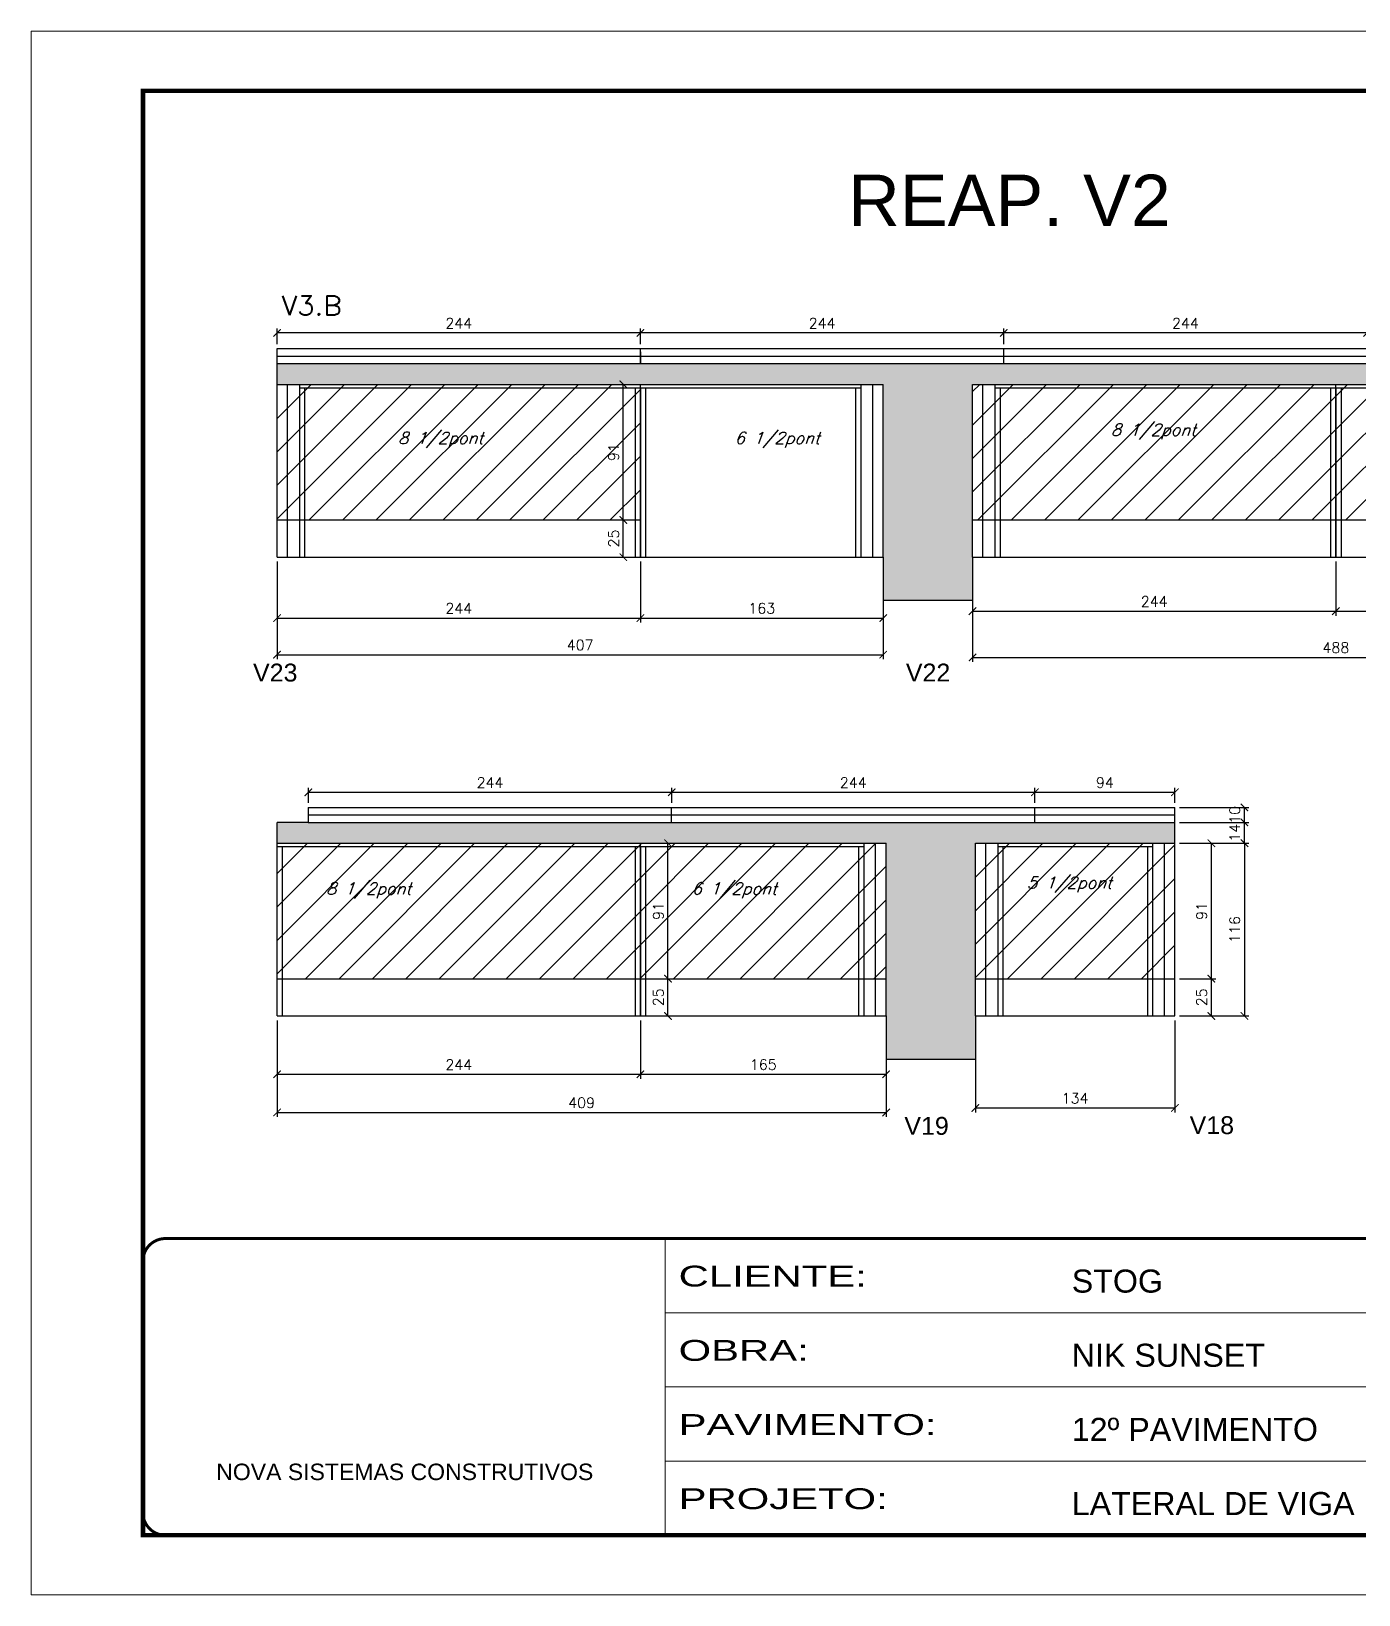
# Model space of a CAD drawing. Extents: x -10448 to -1189, y -11772 to 17235.
# Drawn here: x -7265 to -6373, y 13497 to 14547 of the extents above; entities that cross this region are included whole.
import ezdxf

# ---------------------------------------------------------------- set-up
doc = ezdxf.new("R2010")
doc.units = 0
doc.linetypes.add('CONTINUO', pattern=[0])
doc.linetypes.add('DASHED', pattern=[0.75, 0.5, -0.25])
for name, color, linetype in [('5', 5, 'Continuous'), ('COTA', 241, 'Continuous'), ('Painéis', 200, 'Continuous'), ('PONTALETE', 7, 'Continuous'), ('Reaproveitamento', 251, 'Continuous'), ('SARR_2.2x10', 60, 'Continuous'), ('SARR_2.2x7', 40, 'Continuous'), ('SARR_3.5x7', 81, 'Continuous'), ('texto', 7, 'Continuous')]:
    doc.layers.add(name, color=color, linetype=linetype)
for name, color, linetype, lineweight in [('Folhas', 255, 'Continuous', 9), ('SARRAFO DE PRESSAO', 251, 'DASHED', 9), ('Texto Seção', 7, 'Continuous', 15)]:
    doc.layers.add(name, color=color, linetype=linetype, lineweight=lineweight)
doc.styles.add('ARIAL', font='arial.ttf')
doc.styles.add('REGUA-120', font='ROMANS.shx', dxfattribs={"height": 15})
doc.styles.add('Romans', font='romans.shx')
doc.styles.get("Standard").update_dxf_attribs({"font": 'arial.ttf'})
doc.styles.add('Tecnologia', font='')
doc.styles.get('Tecnologia').set_extended_font_data('Forgotten Futurist')
doc.dimstyles.new('Cota Paínel', dxfattribs={"dimtxt": 7, "dimasz": 5, "dimexe": 3, "dimexo": 3, "dimgap": 3, "dimtad": 1, "dimdec": 1, "dimzin": 12, "dimdsep": 46, "dimtxsty": 'Romans', "dimblk": 'ARCHTICK', "dimcen": 0, "dimclrd": 4, "dimclre": 4, "dimclrt": 1, "dimadec": 1, "dimazin": 3, "dimtfac": 1, "dimtdec": 1, "dimtmove": 0, "dimatfit": 3, "dimldrblk": 'OBLIQUE', "dimfxl": 1, "dimtolj": 1, "dimtzin": 12, "dimarcsym": 0})
pattern_1 = [(45, (0, -53.565), (-11.22532, 11.22532), [])]

# ---------------------------------------------------------------- blocks, each defined once
blk = doc.blocks.new('9999999999')
at = {"color": 30, "linetype": 'CONTINUO'}
for p, q in [((98564.6, 34230.2), (98564.6, 34429.4)), ((98564.6, 34379.6), (99584, 34379.6)), ((98564.6, 34329.8), (99488, 34329.8)), ((98564.6, 34280), (99488, 34280))]:
    blk.add_line(p, q, dxfattribs=at)
at = {"color": 30, "linetype": 'CONTINUO', "const_width": 2}
blk.add_lwpolyline([(99584, 34230.2), (99584, 34414.4, 0.414214), (99569, 34429.4), (98229, 34429.4, 0.414214), (98214, 34414.4), (98214, 34245.2, 0.414214), (98229, 34230.2), (99584, 34230.2)], format="xyb", dxfattribs=at)
at = {"layer": 'Folhas'}
blk.add_lwpolyline([(98139, 34190.2), (99624, 34190.2), (99624, 35240.2), (98139, 35240.2)], close=True, dxfattribs=at)
at = {"layer": 'Folhas', "color": 30, "const_width": 3}
blk.add_lwpolyline([(98214, 34230.2), (99584, 34230.2), (99584, 35200.2), (98214, 35200.2)], close=True, dxfattribs=at)
at = {"color": 7, "linetype": 'Continuous', "ltscale": 5, "style": 'ARIAL'}
for s, height, p in [('STOG', 15.48, (98837.7, 34393.1)), ('NIK SUNSET', 15.48, (98837.7, 34343.3)), ('12º PAVIMENTO', 15.483, (98837.7, 34293.5)), ('NOVA SISTEMAS CONSTRUTIVOS', 11.059, (98263.2, 34267.2)), ('LATERAL DE VIGA', 15.483, (98837.7, 34243.7))]:
    blk.add_text(s, height=height, dxfattribs=at).set_placement(p)
at = {"layer": 'Folhas', "color": 7, "style": 'Tecnologia', "width": 1.5}
for s, p in [('CLIENTE:', (98573.7, 34397.2)), ('OBRA:', (98573.7, 34347.3)), ('PAVIMENTO:', (98573.7, 34297.5)), ('PROJETO:', (98573.7, 34247.7))]:
    blk.add_text(s, height=14, dxfattribs=at).set_placement(p)
blk = doc.blocks.new('_ArchTick')
at = {"color": 0, "linetype": 'ByBlock', "const_width": 0.15}
blk.add_lwpolyline([(-0.5, -0.5), (0.5, 0.5)], dxfattribs=at)
blk = doc.blocks.new('*D187')
at = {"layer": 'COTA', "color": 4, "lineweight": -2, "transparency": 16777216}
for p, q in [((-7099.7, 14190.9), (-7099.7, 14150)), ((-6855.7, 14190.9), (-6855.7, 14150)), ((-7099.7, 14153), (-6855.7, 14153))]:
    blk.add_line(p, q, dxfattribs=at)
at = {"layer": 'Defpoints', "color": 0, "transparency": 16777216}
for p in [(-7099.7, 14193.9), (-6855.7, 14193.9), (-6855.7, 14153)]:
    blk.add_point(p, dxfattribs=at)
at = {"layer": 'COTA', "color": 4, "lineweight": -2, "transparency": 16777216, "xscale": 5, "yscale": 5, "zscale": 5, "rotation": 180}
blk.add_blockref('_ArchTick', (-7099.7, 14153), dxfattribs=at)
at = {"layer": 'COTA', "color": 4, "lineweight": -2, "transparency": 16777216, "xscale": 5, "yscale": 5, "zscale": 5}
blk.add_blockref('_ArchTick', (-6855.7, 14153), dxfattribs=at)
at = {"layer": 'COTA', "color": 1, "transparency": 16777216, "insert": (-6977.7, 14159.5), "char_height": 7, "attachment_point": 5, "style": 'Romans'}
blk.add_mtext('\\A1;244', dxfattribs=at)
blk = doc.blocks.new('_Oblique')
at = {"color": 0, "linetype": 'ByBlock', "lineweight": -2}
blk.add_line((-0.5, -0.5), (0.5, 0.5), dxfattribs=at)
blk = doc.blocks.new('*D188')
at = {"layer": 'COTA', "color": 4, "linetype": 'ByBlock', "lineweight": -2, "transparency": 16777216}
for p, q in [((-6855.7, 14190.9), (-6855.7, 14150)), ((-6692.7, 14190.9), (-6692.7, 14150)), ((-6855.7, 14153), (-6692.7, 14153))]:
    blk.add_line(p, q, dxfattribs=at)
at = {"layer": 'Defpoints', "color": 0, "linetype": 'ByBlock', "transparency": 16777216}
for p in [(-6855.7, 14193.9), (-6692.7, 14193.9), (-6692.7, 14153)]:
    blk.add_point(p, dxfattribs=at)
at = {"layer": 'COTA', "color": 4, "linetype": 'ByBlock', "lineweight": -2, "transparency": 16777216, "xscale": 5, "yscale": 5, "zscale": 5, "rotation": 180}
blk.add_blockref('_ArchTick', (-6855.7, 14153), dxfattribs=at)
at = {"layer": 'COTA', "color": 4, "linetype": 'ByBlock', "lineweight": -2, "transparency": 16777216, "xscale": 5, "yscale": 5, "zscale": 5}
blk.add_blockref('_ArchTick', (-6692.7, 14153), dxfattribs=at)
at = {"layer": 'COTA', "color": 1, "linetype": 'ByBlock', "transparency": 16777216, "insert": (-6774.2, 14159.5), "char_height": 7, "attachment_point": 5, "style": 'Romans'}
blk.add_mtext('\\A1;163', dxfattribs=at)
blk = doc.blocks.new('*D189')
at = {"layer": 'COTA', "color": 4, "linetype": 'ByBlock', "lineweight": -2, "transparency": 16777216}
for p, q in [((-7099.7, 14190.9), (-7099.7, 14125.4)), ((-6692.7, 14190.9), (-6692.7, 14125.4)), ((-7099.7, 14128.4), (-6692.7, 14128.4))]:
    blk.add_line(p, q, dxfattribs=at)
at = {"layer": 'Defpoints', "color": 0, "linetype": 'ByBlock', "transparency": 16777216}
for p in [(-7099.7, 14193.9), (-6692.7, 14193.9), (-6692.7, 14128.4)]:
    blk.add_point(p, dxfattribs=at)
at = {"layer": 'COTA', "color": 4, "linetype": 'ByBlock', "lineweight": -2, "transparency": 16777216, "xscale": 5, "yscale": 5, "zscale": 5, "rotation": 180}
blk.add_blockref('_ArchTick', (-7099.7, 14128.4), dxfattribs=at)
at = {"layer": 'COTA', "color": 4, "linetype": 'ByBlock', "lineweight": -2, "transparency": 16777216, "xscale": 5, "yscale": 5, "zscale": 5}
blk.add_blockref('_ArchTick', (-6692.7, 14128.4), dxfattribs=at)
at = {"layer": 'COTA', "color": 1, "linetype": 'ByBlock', "transparency": 16777216, "insert": (-6896.2, 14134.9), "char_height": 7, "attachment_point": 5, "style": 'Romans'}
blk.add_mtext('\\A1;407', dxfattribs=at)
blk = doc.blocks.new('*D190')
at = {"layer": 'COTA', "color": 4, "linetype": 'ByBlock', "lineweight": -2, "transparency": 16777216}
for p, q in [((-6632.7, 14190.9), (-6632.7, 14154.6)), ((-6388.7, 14190.9), (-6388.7, 14154.6)), ((-6632.7, 14157.6), (-6388.7, 14157.6))]:
    blk.add_line(p, q, dxfattribs=at)
at = {"layer": 'Defpoints', "color": 0, "linetype": 'ByBlock', "transparency": 16777216}
for p in [(-6632.7, 14193.9), (-6388.7, 14193.9), (-6388.7, 14157.6)]:
    blk.add_point(p, dxfattribs=at)
at = {"layer": 'COTA', "color": 4, "linetype": 'ByBlock', "lineweight": -2, "transparency": 16777216, "xscale": 5, "yscale": 5, "zscale": 5, "rotation": 180}
blk.add_blockref('_ArchTick', (-6632.7, 14157.6), dxfattribs=at)
at = {"layer": 'COTA', "color": 4, "linetype": 'ByBlock', "lineweight": -2, "transparency": 16777216, "xscale": 5, "yscale": 5, "zscale": 5}
blk.add_blockref('_ArchTick', (-6388.7, 14157.6), dxfattribs=at)
at = {"layer": 'COTA', "color": 1, "linetype": 'ByBlock', "transparency": 16777216, "insert": (-6510.7, 14164.1), "char_height": 7, "attachment_point": 5, "style": 'Romans'}
blk.add_mtext('\\A1;244', dxfattribs=at)
blk = doc.blocks.new('*D191')
at = {"layer": 'COTA', "color": 4, "linetype": 'ByBlock', "lineweight": -2, "transparency": 16777216}
for p, q in [((-6632.7, 14190.9), (-6632.7, 14123.6)), ((-6144.7, 14190.9), (-6144.7, 14123.6)), ((-6632.7, 14126.6), (-6144.7, 14126.6))]:
    blk.add_line(p, q, dxfattribs=at)
at = {"layer": 'Defpoints', "color": 0, "linetype": 'ByBlock', "transparency": 16777216}
for p in [(-6632.7, 14193.9), (-6144.7, 14193.9), (-6144.7, 14126.6)]:
    blk.add_point(p, dxfattribs=at)
at = {"layer": 'COTA', "color": 4, "linetype": 'ByBlock', "lineweight": -2, "transparency": 16777216, "xscale": 5, "yscale": 5, "zscale": 5, "rotation": 180}
blk.add_blockref('_ArchTick', (-6632.7, 14126.6), dxfattribs=at)
at = {"layer": 'COTA', "color": 4, "linetype": 'ByBlock', "lineweight": -2, "transparency": 16777216, "xscale": 5, "yscale": 5, "zscale": 5}
blk.add_blockref('_ArchTick', (-6144.7, 14126.6), dxfattribs=at)
at = {"layer": 'COTA', "color": 1, "linetype": 'ByBlock', "transparency": 16777216, "insert": (-6388.7, 14133.1), "char_height": 7, "attachment_point": 5, "style": 'Romans'}
blk.add_mtext('\\A1;488', dxfattribs=at)
blk = doc.blocks.new('*D192')
at = {"layer": 'COTA', "color": 4, "linetype": 'ByBlock', "lineweight": -2, "transparency": 16777216}
for p, q in [((-6855.7, 13882.8), (-6855.7, 13843.6)), ((-6690.7, 13870.5), (-6690.7, 13843.6)), ((-6855.7, 13846.6), (-6690.7, 13846.6))]:
    blk.add_line(p, q, dxfattribs=at)
at = {"layer": 'Defpoints', "color": 0, "linetype": 'ByBlock', "transparency": 16777216}
for p in [(-6855.7, 13885.8), (-6690.7, 13873.5), (-6690.7, 13846.6)]:
    blk.add_point(p, dxfattribs=at)
at = {"layer": 'COTA', "color": 4, "linetype": 'ByBlock', "lineweight": -2, "transparency": 16777216, "xscale": 5, "yscale": 5, "zscale": 5, "rotation": 180}
blk.add_blockref('_ArchTick', (-6855.7, 13846.6), dxfattribs=at)
at = {"layer": 'COTA', "color": 4, "linetype": 'ByBlock', "lineweight": -2, "transparency": 16777216, "xscale": 5, "yscale": 5, "zscale": 5}
blk.add_blockref('_ArchTick', (-6690.7, 13846.6), dxfattribs=at)
at = {"layer": 'COTA', "color": 1, "linetype": 'ByBlock', "transparency": 16777216, "insert": (-6773.2, 13853.1), "char_height": 7, "attachment_point": 5, "style": 'Romans'}
blk.add_mtext('\\A1;165', dxfattribs=at)
blk = doc.blocks.new('*D193')
at = {"layer": 'COTA', "color": 4, "lineweight": -2, "transparency": 16777216}
for p, q in [((-7099.7, 13882.8), (-7099.7, 13843.6)), ((-6855.7, 13882.8), (-6855.7, 13843.6)), ((-7099.7, 13846.6), (-6855.7, 13846.6))]:
    blk.add_line(p, q, dxfattribs=at)
at = {"layer": 'Defpoints', "color": 0, "transparency": 16777216}
for p in [(-7099.7, 13885.8), (-6855.7, 13885.8), (-6855.7, 13846.6)]:
    blk.add_point(p, dxfattribs=at)
at = {"layer": 'COTA', "color": 4, "lineweight": -2, "transparency": 16777216, "xscale": 5, "yscale": 5, "zscale": 5, "rotation": 180}
blk.add_blockref('_ArchTick', (-7099.7, 13846.6), dxfattribs=at)
at = {"layer": 'COTA', "color": 4, "lineweight": -2, "transparency": 16777216, "xscale": 5, "yscale": 5, "zscale": 5}
blk.add_blockref('_ArchTick', (-6855.7, 13846.6), dxfattribs=at)
at = {"layer": 'COTA', "color": 1, "transparency": 16777216, "insert": (-6977.7, 13853.1), "char_height": 7, "attachment_point": 5, "style": 'Romans'}
blk.add_mtext('\\A1;244', dxfattribs=at)
blk = doc.blocks.new('*D196')
at = {"layer": 'COTA', "color": 4, "linetype": 'ByBlock', "lineweight": -2, "transparency": 16777216}
for p, q in [((-6630.8, 13882.8), (-6630.8, 13821)), ((-6496.8, 13882.8), (-6496.8, 13821)), ((-6630.8, 13824), (-6496.8, 13824))]:
    blk.add_line(p, q, dxfattribs=at)
at = {"layer": 'Defpoints', "color": 0, "linetype": 'ByBlock', "transparency": 16777216}
for p in [(-6630.8, 13885.8), (-6496.8, 13885.8), (-6496.8, 13824)]:
    blk.add_point(p, dxfattribs=at)
at = {"layer": 'COTA', "color": 4, "linetype": 'ByBlock', "lineweight": -2, "transparency": 16777216, "xscale": 5, "yscale": 5, "zscale": 5, "rotation": 180}
blk.add_blockref('_ArchTick', (-6630.8, 13824), dxfattribs=at)
at = {"layer": 'COTA', "color": 4, "linetype": 'ByBlock', "lineweight": -2, "transparency": 16777216, "xscale": 5, "yscale": 5, "zscale": 5}
blk.add_blockref('_ArchTick', (-6496.8, 13824), dxfattribs=at)
at = {"layer": 'COTA', "color": 1, "linetype": 'ByBlock', "transparency": 16777216, "insert": (-6563.8, 13830.5), "char_height": 7, "attachment_point": 5, "style": 'Romans'}
blk.add_mtext('\\A1;134', dxfattribs=at)
blk = doc.blocks.new('*D194')
at = {"layer": 'COTA', "color": 4, "lineweight": -2, "transparency": 16777216}
for p, q in [((-6493.8, 14001.8), (-6447.1, 14001.8)), ((-6450.1, 14001.8), (-6450.1, 13885.8)), ((-6493.8, 13885.8), (-6447.1, 13885.8))]:
    blk.add_line(p, q, dxfattribs=at)
at = {"layer": 'Defpoints', "color": 0, "transparency": 16777216}
for p in [(-6496.8, 14001.8), (-6496.8, 13885.8), (-6450.1, 13885.8)]:
    blk.add_point(p, dxfattribs=at)
at = {"layer": 'COTA', "color": 4, "lineweight": -2, "transparency": 16777216, "xscale": 5, "yscale": 5, "zscale": 5}
for p, rotation in [((-6450.1, 14001.8), 90), ((-6450.1, 13885.8), 270)]:
    blk.add_blockref('_ArchTick', p, dxfattribs=dict(at, rotation=rotation))
at = {"layer": 'COTA', "color": 1, "transparency": 16777216, "insert": (-6456.6, 13943.8), "char_height": 7, "attachment_point": 5, "rotation": 90, "style": 'Romans'}
blk.add_mtext('\\A1;116', dxfattribs=at)
blk = doc.blocks.new('*D195')
at = {"layer": 'COTA', "color": 4, "lineweight": -2, "transparency": 16777216}
for p, q in [((-6493.8, 14015.8), (-6447.1, 14015.8)), ((-6450.1, 14001.8), (-6450.1, 14015.8)), ((-6493.8, 14001.8), (-6447.1, 14001.8))]:
    blk.add_line(p, q, dxfattribs=at)
at = {"layer": 'Defpoints', "color": 0, "transparency": 16777216}
for p in [(-6496.8, 14015.8), (-6450.1, 14015.8), (-6496.8, 14001.8)]:
    blk.add_point(p, dxfattribs=at)
at = {"layer": 'COTA', "color": 4, "lineweight": -2, "transparency": 16777216, "xscale": 5, "yscale": 5, "zscale": 5}
for p, rotation in [((-6450.1, 14015.8), 90), ((-6450.1, 14001.8), 270)]:
    blk.add_blockref('_ArchTick', p, dxfattribs=dict(at, rotation=rotation))
at = {"layer": 'COTA', "color": 1, "transparency": 16777216, "insert": (-6456.6, 14008.8), "char_height": 7, "attachment_point": 5, "rotation": 90, "style": 'Romans'}
blk.add_mtext('\\A1;14', dxfattribs=at)
blk = doc.blocks.new('*D197')
at = {"layer": 'COTA', "color": 4, "lineweight": -2, "transparency": 16777216}
for p, q in [((-6388.7, 14190.9), (-6388.7, 14154.6)), ((-6144.7, 14190.9), (-6144.7, 14154.6)), ((-6388.7, 14157.6), (-6144.7, 14157.6))]:
    blk.add_line(p, q, dxfattribs=at)
at = {"layer": 'Defpoints', "color": 0, "transparency": 16777216}
for p in [(-6388.7, 14193.9), (-6144.7, 14193.9), (-6144.7, 14157.6)]:
    blk.add_point(p, dxfattribs=at)
at = {"layer": 'COTA', "color": 4, "lineweight": -2, "transparency": 16777216, "xscale": 5, "yscale": 5, "zscale": 5, "rotation": 180}
blk.add_blockref('_ArchTick', (-6388.7, 14157.6), dxfattribs=at)
at = {"layer": 'COTA', "color": 4, "lineweight": -2, "transparency": 16777216, "xscale": 5, "yscale": 5, "zscale": 5}
blk.add_blockref('_ArchTick', (-6144.7, 14157.6), dxfattribs=at)
at = {"layer": 'COTA', "color": 1, "transparency": 16777216, "insert": (-6266.7, 14164.1), "char_height": 7, "attachment_point": 5, "style": 'Romans'}
blk.add_mtext('\\A1;244', dxfattribs=at)
blk = doc.blocks.new('*D198')
at = {"layer": 'COTA', "color": 4, "linetype": 'ByBlock', "lineweight": -2, "transparency": 16777216}
for p, q in [((-7099.7, 13882.8), (-7099.7, 13818)), ((-6690.7, 13882.8), (-6690.7, 13818)), ((-7099.7, 13821), (-6690.7, 13821))]:
    blk.add_line(p, q, dxfattribs=at)
at = {"layer": 'Defpoints', "color": 0, "linetype": 'ByBlock', "transparency": 16777216}
for p in [(-7099.7, 13885.8), (-6690.7, 13885.8), (-6690.7, 13821)]:
    blk.add_point(p, dxfattribs=at)
at = {"layer": 'COTA', "color": 4, "linetype": 'ByBlock', "lineweight": -2, "transparency": 16777216, "xscale": 5, "yscale": 5, "zscale": 5, "rotation": 180}
blk.add_blockref('_ArchTick', (-7099.7, 13821), dxfattribs=at)
at = {"layer": 'COTA', "color": 4, "linetype": 'ByBlock', "lineweight": -2, "transparency": 16777216, "xscale": 5, "yscale": 5, "zscale": 5}
blk.add_blockref('_ArchTick', (-6690.7, 13821), dxfattribs=at)
at = {"layer": 'COTA', "color": 1, "linetype": 'ByBlock', "transparency": 16777216, "insert": (-6895.2, 13827.5), "char_height": 7, "attachment_point": 5, "style": 'Romans'}
blk.add_mtext('\\A1;409', dxfattribs=at)
blk = doc.blocks.new('*D200')
at = {"layer": 'COTA', "color": 4, "lineweight": -2, "transparency": 16777216}
for p, q in [((-6611.7, 14336.9), (-6611.7, 14347.5)), ((-6367.7, 14344.5), (-6611.7, 14344.5)), ((-6367.7, 14336.9), (-6367.7, 14347.5))]:
    blk.add_line(p, q, dxfattribs=at)
at = {"layer": 'Defpoints', "color": 0, "transparency": 16777216}
for p in [(-6611.7, 14344.5), (-6611.7, 14333.9), (-6367.7, 14333.9)]:
    blk.add_point(p, dxfattribs=at)
at = {"layer": 'COTA', "color": 4, "lineweight": -2, "transparency": 16777216, "xscale": 5, "yscale": 5, "zscale": 5, "rotation": 180}
blk.add_blockref('_ArchTick', (-6611.7, 14344.5), dxfattribs=at)
at = {"layer": 'COTA', "color": 4, "lineweight": -2, "transparency": 16777216, "xscale": 5, "yscale": 5, "zscale": 5}
blk.add_blockref('_ArchTick', (-6367.7, 14344.5), dxfattribs=at)
at = {"layer": 'COTA', "color": 1, "transparency": 16777216, "insert": (-6489.7, 14351), "char_height": 7, "attachment_point": 5, "style": 'Romans'}
blk.add_mtext('\\A1;244', dxfattribs=at)
blk = doc.blocks.new('*D201')
at = {"layer": 'COTA', "color": 4, "lineweight": -2, "transparency": 16777216}
for p, q in [((-6855.7, 14336.9), (-6855.7, 14347.5)), ((-6611.7, 14344.5), (-6855.7, 14344.5)), ((-6611.7, 14336.9), (-6611.7, 14347.5))]:
    blk.add_line(p, q, dxfattribs=at)
at = {"layer": 'Defpoints', "color": 0, "transparency": 16777216}
for p in [(-6855.7, 14344.5), (-6855.7, 14333.9), (-6611.7, 14333.9)]:
    blk.add_point(p, dxfattribs=at)
at = {"layer": 'COTA', "color": 4, "lineweight": -2, "transparency": 16777216, "xscale": 5, "yscale": 5, "zscale": 5, "rotation": 180}
blk.add_blockref('_ArchTick', (-6855.7, 14344.5), dxfattribs=at)
at = {"layer": 'COTA', "color": 4, "lineweight": -2, "transparency": 16777216, "xscale": 5, "yscale": 5, "zscale": 5}
blk.add_blockref('_ArchTick', (-6611.7, 14344.5), dxfattribs=at)
at = {"layer": 'COTA', "color": 1, "transparency": 16777216, "insert": (-6733.7, 14351), "char_height": 7, "attachment_point": 5, "style": 'Romans'}
blk.add_mtext('\\A1;244', dxfattribs=at)
blk = doc.blocks.new('*D202')
at = {"layer": 'COTA', "color": 4, "lineweight": -2, "transparency": 16777216}
for p, q in [((-7099.7, 14336.9), (-7099.7, 14347.5)), ((-6855.7, 14344.5), (-7099.7, 14344.5)), ((-6855.7, 14336.9), (-6855.7, 14347.5))]:
    blk.add_line(p, q, dxfattribs=at)
at = {"layer": 'Defpoints', "color": 0, "transparency": 16777216}
for p in [(-7099.7, 14344.5), (-7099.7, 14333.9), (-6855.7, 14333.9)]:
    blk.add_point(p, dxfattribs=at)
at = {"layer": 'COTA', "color": 4, "lineweight": -2, "transparency": 16777216, "xscale": 5, "yscale": 5, "zscale": 5, "rotation": 180}
blk.add_blockref('_ArchTick', (-7099.7, 14344.5), dxfattribs=at)
at = {"layer": 'COTA', "color": 4, "lineweight": -2, "transparency": 16777216, "xscale": 5, "yscale": 5, "zscale": 5}
blk.add_blockref('_ArchTick', (-6855.7, 14344.5), dxfattribs=at)
at = {"layer": 'COTA', "color": 1, "transparency": 16777216, "insert": (-6977.7, 14351), "char_height": 7, "attachment_point": 5, "style": 'Romans'}
blk.add_mtext('\\A1;244', dxfattribs=at)
blk = doc.blocks.new('*D203')
at = {"layer": 'COTA', "color": 4, "lineweight": -2, "transparency": 16777216}
for p, q in [((-7078.7, 14028.8), (-7078.7, 14039)), ((-6834.7, 14028.8), (-6834.7, 14039)), ((-7078.7, 14036), (-6834.7, 14036))]:
    blk.add_line(p, q, dxfattribs=at)
at = {"layer": 'Defpoints', "color": 0, "transparency": 16777216}
for p in [(-6834.7, 14036), (-7078.7, 14025.8), (-6834.7, 14025.8)]:
    blk.add_point(p, dxfattribs=at)
at = {"layer": 'COTA', "color": 4, "lineweight": -2, "transparency": 16777216, "xscale": 5, "yscale": 5, "zscale": 5, "rotation": 180}
blk.add_blockref('_ArchTick', (-7078.7, 14036), dxfattribs=at)
at = {"layer": 'COTA', "color": 4, "lineweight": -2, "transparency": 16777216, "xscale": 5, "yscale": 5, "zscale": 5}
blk.add_blockref('_ArchTick', (-6834.7, 14036), dxfattribs=at)
at = {"layer": 'COTA', "color": 1, "transparency": 16777216, "insert": (-6956.7, 14042.5), "char_height": 7, "attachment_point": 5, "style": 'Romans'}
blk.add_mtext('\\A1;244', dxfattribs=at)
blk = doc.blocks.new('*D204')
at = {"layer": 'COTA', "color": 4, "lineweight": -2, "transparency": 16777216}
for p, q in [((-6834.7, 14028.8), (-6834.7, 14039)), ((-6590.8, 14028.8), (-6590.8, 14039)), ((-6834.7, 14036), (-6590.8, 14036))]:
    blk.add_line(p, q, dxfattribs=at)
at = {"layer": 'Defpoints', "color": 0, "transparency": 16777216}
for p in [(-6590.8, 14036), (-6834.7, 14025.8), (-6590.8, 14025.8)]:
    blk.add_point(p, dxfattribs=at)
at = {"layer": 'COTA', "color": 4, "lineweight": -2, "transparency": 16777216, "xscale": 5, "yscale": 5, "zscale": 5, "rotation": 180}
blk.add_blockref('_ArchTick', (-6834.7, 14036), dxfattribs=at)
at = {"layer": 'COTA', "color": 4, "lineweight": -2, "transparency": 16777216, "xscale": 5, "yscale": 5, "zscale": 5}
blk.add_blockref('_ArchTick', (-6590.8, 14036), dxfattribs=at)
at = {"layer": 'COTA', "color": 1, "transparency": 16777216, "insert": (-6712.8, 14042.5), "char_height": 7, "attachment_point": 5, "style": 'Romans'}
blk.add_mtext('\\A1;244', dxfattribs=at)
blk = doc.blocks.new('*D205')
at = {"layer": 'COTA', "color": 4, "lineweight": -2, "transparency": 16777216}
for p, q in [((-6590.8, 14028.8), (-6590.8, 14039)), ((-6496.8, 14028.8), (-6496.8, 14039)), ((-6590.8, 14036), (-6496.8, 14036))]:
    blk.add_line(p, q, dxfattribs=at)
at = {"layer": 'Defpoints', "color": 0, "transparency": 16777216}
for p in [(-6496.8, 14036), (-6590.8, 14025.8), (-6496.8, 14025.8)]:
    blk.add_point(p, dxfattribs=at)
at = {"layer": 'COTA', "color": 4, "lineweight": -2, "transparency": 16777216, "xscale": 5, "yscale": 5, "zscale": 5, "rotation": 180}
blk.add_blockref('_ArchTick', (-6590.8, 14036), dxfattribs=at)
at = {"layer": 'COTA', "color": 4, "lineweight": -2, "transparency": 16777216, "xscale": 5, "yscale": 5, "zscale": 5}
blk.add_blockref('_ArchTick', (-6496.8, 14036), dxfattribs=at)
at = {"layer": 'COTA', "color": 1, "transparency": 16777216, "insert": (-6543.8, 14042.5), "char_height": 7, "attachment_point": 5, "style": 'Romans'}
blk.add_mtext('\\A1;94', dxfattribs=at)
blk = doc.blocks.new('*D206')
at = {"layer": 'COTA', "color": 4, "lineweight": -2, "transparency": 16777216}
for p, q in [((-6493.8, 14025.8), (-6447.1, 14025.8)), ((-6450.1, 14015.8), (-6450.1, 14025.8)), ((-6493.8, 14015.8), (-6447.1, 14015.8))]:
    blk.add_line(p, q, dxfattribs=at)
at = {"layer": 'Defpoints', "color": 0, "transparency": 16777216}
for p in [(-6496.8, 14025.8), (-6450.1, 14025.8), (-6496.8, 14015.8)]:
    blk.add_point(p, dxfattribs=at)
at = {"layer": 'COTA', "color": 4, "lineweight": -2, "transparency": 16777216, "xscale": 5, "yscale": 5, "zscale": 5}
for p, rotation in [((-6450.1, 14025.8), 90), ((-6450.1, 14015.8), 270)]:
    blk.add_blockref('_ArchTick', p, dxfattribs=dict(at, rotation=rotation))
at = {"layer": 'COTA', "color": 1, "transparency": 16777216, "insert": (-6456.6, 14020.8), "char_height": 7, "attachment_point": 5, "rotation": 90, "style": 'Romans'}
blk.add_mtext('\\A1;10', dxfattribs=at)
blk = doc.blocks.new('*D212')
at = {"layer": 'COTA', "color": 4, "lineweight": -2, "transparency": 16777216}
for p, q in [((-6888.6, 14218.9), (-6864.2, 14218.9)), ((-6867.2, 14193.9), (-6867.2, 14218.9)), ((-6888.6, 14193.9), (-6864.2, 14193.9))]:
    blk.add_line(p, q, dxfattribs=at)
at = {"layer": 'Defpoints', "color": 0, "transparency": 16777216}
for p in [(-6891.6, 14218.9), (-6867.2, 14218.9), (-6891.6, 14193.9)]:
    blk.add_point(p, dxfattribs=at)
at = {"layer": 'COTA', "color": 4, "lineweight": -2, "transparency": 16777216, "xscale": 5, "yscale": 5, "zscale": 5}
for p, rotation in [((-6867.2, 14218.9), 90), ((-6867.2, 14193.9), 270)]:
    blk.add_blockref('_ArchTick', p, dxfattribs=dict(at, rotation=rotation))
at = {"layer": 'COTA', "color": 1, "transparency": 16777216, "insert": (-6873.7, 14206.4), "char_height": 7, "attachment_point": 5, "rotation": 90, "style": 'Romans'}
blk.add_mtext('\\A1;25', dxfattribs=at)
blk = doc.blocks.new('*D213')
at = {"layer": 'COTA', "color": 4, "lineweight": -2, "transparency": 16777216}
for p, q in [((-6888.6, 14309.9), (-6864.2, 14309.9)), ((-6867.2, 14218.9), (-6867.2, 14309.9)), ((-6888.6, 14218.9), (-6864.2, 14218.9))]:
    blk.add_line(p, q, dxfattribs=at)
at = {"layer": 'Defpoints', "color": 0, "transparency": 16777216}
for p in [(-6891.6, 14309.9), (-6867.2, 14309.9), (-6891.6, 14218.9)]:
    blk.add_point(p, dxfattribs=at)
at = {"layer": 'COTA', "color": 4, "lineweight": -2, "transparency": 16777216, "xscale": 5, "yscale": 5, "zscale": 5}
for p, rotation in [((-6867.2, 14309.9), 90), ((-6867.2, 14218.9), 270)]:
    blk.add_blockref('_ArchTick', p, dxfattribs=dict(at, rotation=rotation))
at = {"layer": 'COTA', "color": 1, "transparency": 16777216, "insert": (-6873.7, 14264.4), "char_height": 7, "attachment_point": 5, "rotation": 90, "style": 'Romans'}
blk.add_mtext('\\A1;91', dxfattribs=at)
blk = doc.blocks.new('*D214')
at = {"layer": 'COTA', "color": 4, "lineweight": -2, "transparency": 16777216}
for p, q in [((-6852.7, 13910.8), (-6834.2, 13910.8)), ((-6837.2, 13885.8), (-6837.2, 13910.8)), ((-6852.7, 13885.8), (-6834.2, 13885.8))]:
    blk.add_line(p, q, dxfattribs=at)
at = {"layer": 'Defpoints', "color": 0, "transparency": 16777216}
for p in [(-6855.7, 13910.8), (-6837.2, 13910.8), (-6855.7, 13885.8)]:
    blk.add_point(p, dxfattribs=at)
at = {"layer": 'COTA', "color": 4, "lineweight": -2, "transparency": 16777216, "xscale": 5, "yscale": 5, "zscale": 5}
for p, rotation in [((-6837.2, 13910.8), 90), ((-6837.2, 13885.8), 270)]:
    blk.add_blockref('_ArchTick', p, dxfattribs=dict(at, rotation=rotation))
at = {"layer": 'COTA', "color": 1, "transparency": 16777216, "insert": (-6843.7, 13898.3), "char_height": 7, "attachment_point": 5, "rotation": 90, "style": 'Romans'}
blk.add_mtext('\\A1;25', dxfattribs=at)
blk = doc.blocks.new('*D215')
at = {"layer": 'COTA', "color": 4, "lineweight": -2, "transparency": 16777216}
for p, q in [((-6852.7, 14001.8), (-6834.2, 14001.8)), ((-6837.2, 13910.8), (-6837.2, 14001.8)), ((-6852.7, 13910.8), (-6834.2, 13910.8))]:
    blk.add_line(p, q, dxfattribs=at)
at = {"layer": 'Defpoints', "color": 0, "transparency": 16777216}
for p in [(-6855.7, 14001.8), (-6837.2, 14001.8), (-6855.7, 13910.8)]:
    blk.add_point(p, dxfattribs=at)
at = {"layer": 'COTA', "color": 4, "lineweight": -2, "transparency": 16777216, "xscale": 5, "yscale": 5, "zscale": 5}
for p, rotation in [((-6837.2, 14001.8), 90), ((-6837.2, 13910.8), 270)]:
    blk.add_blockref('_ArchTick', p, dxfattribs=dict(at, rotation=rotation))
at = {"layer": 'COTA', "color": 1, "transparency": 16777216, "insert": (-6843.7, 13956.3), "char_height": 7, "attachment_point": 5, "rotation": 90, "style": 'Romans'}
blk.add_mtext('\\A1;91', dxfattribs=at)
blk = doc.blocks.new('*D216')
at = {"layer": 'COTA', "color": 4, "lineweight": -2, "transparency": 16777216}
for p, q in [((-6493.8, 13910.8), (-6469.3, 13910.8)), ((-6472.3, 13885.8), (-6472.3, 13910.8)), ((-6493.8, 13885.8), (-6469.3, 13885.8))]:
    blk.add_line(p, q, dxfattribs=at)
at = {"layer": 'Defpoints', "color": 0, "transparency": 16777216}
for p in [(-6496.8, 13910.8), (-6472.3, 13910.8), (-6496.8, 13885.8)]:
    blk.add_point(p, dxfattribs=at)
at = {"layer": 'COTA', "color": 4, "lineweight": -2, "transparency": 16777216, "xscale": 5, "yscale": 5, "zscale": 5}
for p, rotation in [((-6472.3, 13910.8), 90), ((-6472.3, 13885.8), 270)]:
    blk.add_blockref('_ArchTick', p, dxfattribs=dict(at, rotation=rotation))
at = {"layer": 'COTA', "color": 1, "transparency": 16777216, "insert": (-6478.8, 13898.3), "char_height": 7, "attachment_point": 5, "rotation": 90, "style": 'Romans'}
blk.add_mtext('\\A1;25', dxfattribs=at)
blk = doc.blocks.new('*D217')
at = {"layer": 'COTA', "color": 4, "lineweight": -2, "transparency": 16777216}
for p, q in [((-6493.8, 14001.8), (-6469.3, 14001.8)), ((-6472.3, 13910.8), (-6472.3, 14001.8)), ((-6493.8, 13910.8), (-6469.3, 13910.8))]:
    blk.add_line(p, q, dxfattribs=at)
at = {"layer": 'Defpoints', "color": 0, "transparency": 16777216}
for p in [(-6496.8, 14001.8), (-6472.3, 14001.8), (-6496.8, 13910.8)]:
    blk.add_point(p, dxfattribs=at)
at = {"layer": 'COTA', "color": 4, "lineweight": -2, "transparency": 16777216, "xscale": 5, "yscale": 5, "zscale": 5}
for p, rotation in [((-6472.3, 14001.8), 90), ((-6472.3, 13910.8), 270)]:
    blk.add_blockref('_ArchTick', p, dxfattribs=dict(at, rotation=rotation))
at = {"layer": 'COTA', "color": 1, "transparency": 16777216, "insert": (-6478.8, 13956.3), "char_height": 7, "attachment_point": 5, "rotation": 90, "style": 'Romans'}
blk.add_mtext('\\A1;91', dxfattribs=at)

msp = doc.modelspace()

# ---------------------------------------------------------------- hatches: boundary and pattern name
at = {"layer": 'COTA', "linetype": 'ByBlock'}
h = msp.add_hatch(dxfattribs=at)
h.set_pattern_fill('AR-CONC', color=256, scale=0.03)
h.set_pattern_definition([(50, (0, -53.5646), (5.4655401, -0.4781726), [0.5715, -6.2865]), (355, (0, -53.5646), (-1.0573026, 5.7317054), [0.4572, -5.0292175]), (100.451445, (0.4555, -53.6044), (4.4082374, 5.2535326), [0.4857003, -5.3427073]), (46.1842, (0, -52.0406), (8.1323712, -1.2612698), [0.85725, -9.42975]), (96.63556, (0.678, -52.146), (7.122124, 7.4227837), [0.7285507, -8.0140682]), (351.18415, (0, -52.0406), (7.122124, 7.4227837), [0.685799, -7.543792]), (21, (0.762, -52.4216), (4.5484317, -3.067956), [0.5715, -6.2865]), (326, (0.762, -52.4216), (1.8540609, 5.525639), [0.4572, -5.0292]), (71.451445, (1.141, -52.677), (6.4024926, 2.457683), [0.4857003, -5.3426981]), (37.5, (0, -53.5646), (0.0926581, 2.53665117), [0, -4.96824, 0, -5.1054, 0, -5.04825]), (7.5, (0, -53.5646), (2.00458988, 3.00541724), [0, -2.91084, 0, -4.85394, 0, -1.92405]), (327.5, (-1.6993, -53.5646), (4.06771786, -0.17186232), [0, -1.905, 0, -5.9436, 0, -7.8867]), (317.5, (-2.4613, -53.5646), (4.44387544, 0.7627947), [0, -2.4765, 0, -3.94716, 0, -5.6007])])
h.paths.add_polyline_path([(-6632.7, 14309.92), (-6144.7, 14309.92), (-6144.7, 14323.92), (-7099.74, 14323.92), (-7099.74, 14309.92), (-6692.74, 14309.92), (-6692.74, 14164.92), (-6632.7, 14164.92)])
h = msp.add_hatch(dxfattribs=at)
h.set_pattern_fill('AR-CONC', color=256, scale=0.03)
h.paths.add_polyline_path([(-6690.74, 13856.79), (-6630.79, 13856.79), (-6630.79, 14001.79), (-6496.79, 14001.79), (-6496.79, 14015.79), (-7078.74, 14015.79), (-7099.74, 14015.79), (-7099.74, 14001.79), (-6690.74, 14001.79)])
at = {"layer": 'Reaproveitamento'}
h = msp.add_hatch(dxfattribs=at)
h.set_pattern_fill('ANSI31', color=256, scale=5)
h.set_pattern_definition(pattern_1)
h.paths.add_polyline_path([(-7099.74, 14309.92), (-7099.74, 14218.92), (-6855.74, 14218.92), (-6855.74, 14309.92)])
h = msp.add_hatch(dxfattribs=at)
h.set_pattern_fill('ANSI31', color=256, scale=5)
h.set_pattern_definition(pattern_1)
h.paths.add_polyline_path([(-6388.7, 14218.92), (-6388.7, 14309.92), (-6632.7, 14309.92), (-6632.7, 14218.92)])
h = msp.add_hatch(dxfattribs=at)
h.set_pattern_fill('ANSI31', color=256, scale=5)
h.set_pattern_definition(pattern_1)
h.paths.add_polyline_path([(-6388.7, 14218.92), (-6144.7, 14218.92), (-6144.7, 14309.92), (-6388.7, 14309.92)])
h = msp.add_hatch(dxfattribs=at)
h.set_pattern_fill('ANSI31', color=256, scale=5)
h.paths.add_polyline_path([(-6855.74, 13910.79), (-6855.74, 14001.79), (-7099.74, 14001.79), (-7099.74, 13910.79)])
h = msp.add_hatch(dxfattribs=at)
h.set_pattern_fill('ANSI31', color=256, scale=5)
h.paths.add_polyline_path([(-6690.74, 13910.79), (-6690.74, 14001.79), (-6855.74, 14001.79), (-6855.74, 13910.79)])
h = msp.add_hatch(dxfattribs=at)
h.set_pattern_fill('ANSI31', color=256, scale=5)
h.paths.add_polyline_path([(-6630.79, 14001.79), (-6630.79, 13910.79), (-6496.79, 13910.79), (-6496.79, 14001.79)])

# ---------------------------------------------------------------- linework, layer by layer
at = {"layer": 'COTA', "linetype": 'ByBlock'}
for p, q in [((-7099.74, 14309.92), (-7099.74, 14323.92)), ((-6692.74, 14193.92), (-6692.74, 14164.92)), ((-6632.7, 14193.92), (-6632.7, 14164.92)), ((-6692.74, 14164.92), (-6632.7, 14164.92)), ((-7078.74, 14015.79), (-7099.74, 14015.79)), ((-7099.74, 14001.79), (-7099.74, 14015.79)), ((-6496.79, 14001.79), (-6496.79, 14015.79)), ((-6690.74, 13885.79), (-6690.74, 13856.79)), ((-6630.79, 13885.79), (-6630.79, 13856.79)), ((-6690.74, 13856.79), (-6630.79, 13856.79))]:
    msp.add_line(p, q, dxfattribs=at)
at = {"layer": 'Painéis', "linetype": 'ByBlock'}
for p, q in [((-7099.74, 14323.92), (-7099.74, 14333.92)), ((-7099.74, 14333.92), (-6123.7, 14333.92)), ((-6855.74, 14323.92), (-6855.74, 14333.92)), ((-6611.74, 14323.92), (-6611.74, 14333.92)), ((-7099.74, 14323.92), (-6123.7, 14323.92)), ((-7099.74, 14309.92), (-6692.74, 14309.92)), ((-7099.74, 14193.92), (-7099.74, 14309.92)), ((-6855.74, 14193.92), (-6855.74, 14309.92)), ((-6692.74, 14193.92), (-6692.74, 14309.92)), ((-6632.7, 14309.92), (-6144.7, 14309.92)), ((-6632.7, 14193.92), (-6632.7, 14309.92)), ((-6388.7, 14193.92), (-6388.7, 14309.92)), ((-7099.74, 14218.92), (-6855.74, 14218.92)), ((-6632.7, 14218.92), (-6144.7, 14218.92)), ((-7099.74, 14193.92), (-6692.74, 14193.92)), ((-6632.7, 14193.92), (-6144.7, 14193.92)), ((-7078.74, 14025.79), (-6496.79, 14025.79)), ((-6834.74, 14015.79), (-6834.74, 14025.79)), ((-6590.79, 14015.79), (-6590.79, 14025.79)), ((-6496.79, 14015.79), (-6496.79, 14025.79)), ((-7078.74, 14015.79), (-6496.79, 14015.79)), ((-7099.74, 14001.79), (-6690.74, 14001.79)), ((-7099.74, 13885.79), (-7099.74, 14001.79)), ((-6855.74, 13885.79), (-6855.74, 14001.79)), ((-6690.74, 13885.79), (-6690.74, 14001.79)), ((-6630.79, 14001.79), (-6496.79, 14001.79)), ((-6630.79, 13885.79), (-6630.79, 14001.79)), ((-6496.79, 13885.79), (-6496.79, 14001.79)), ((-7099.74, 13910.79), (-6690.74, 13910.79)), ((-6630.79, 13910.79), (-6496.79, 13910.79)), ((-7099.74, 13885.79), (-6690.74, 13885.79)), ((-6630.79, 13885.79), (-6496.79, 13885.79))]:
    msp.add_line(p, q, dxfattribs=at)
at = {"layer": 'Painéis'}
msp.add_line((-7078.74, 14025.79), (-7078.74, 14015.79), dxfattribs=at)
at = {"layer": 'SARR_2.2x10', "linetype": 'ByBlock'}
for p, q in [((-7099.74, 14328.92), (-6855.74, 14328.92)), ((-6855.74, 14328.92), (-6611.74, 14328.92)), ((-6611.74, 14328.92), (-6367.7, 14328.92)), ((-7078.74, 14020.79), (-6834.74, 14020.79)), ((-6834.74, 14020.79), (-6590.79, 14020.79)), ((-6590.79, 14020.79), (-6496.79, 14020.79))]:
    msp.add_line(p, q, dxfattribs=at)
at = {"layer": 'SARR_2.2x7', "linetype": 'Continuous'}
for p, q in [((-7092.74, 14218.92), (-7092.74, 14309.92)), ((-7084.74, 14307.72), (-6855.74, 14307.72)), ((-6855.74, 14307.72), (-6707.74, 14307.72)), ((-6699.74, 14193.92), (-6699.74, 14309.92)), ((-6625.7, 14218.92), (-6625.7, 14309.92)), ((-6617.7, 14307.72), (-6388.7, 14307.72)), ((-6388.7, 14307.72), (-6144.7, 14307.72)), ((-7092.74, 14193.92), (-7092.74, 14218.92)), ((-6625.7, 14193.92), (-6625.7, 14218.92)), ((-7099.74, 13999.59), (-6855.74, 13999.59)), ((-6855.74, 13999.59), (-6705.74, 13999.59)), ((-6697.74, 13910.79), (-6697.74, 14001.79)), ((-6623.79, 13910.79), (-6623.79, 14001.79)), ((-6615.79, 13999.59), (-6511.79, 13999.59)), ((-6503.79, 13910.79), (-6503.79, 14001.79)), ((-6697.74, 13885.79), (-6697.74, 13910.79)), ((-6623.79, 13885.79), (-6623.79, 13910.79)), ((-6503.79, 13885.79), (-6503.79, 13910.79))]:
    msp.add_line(p, q, dxfattribs=at)
at = {"layer": 'SARR_3.5x7'}
for p, q in [((-7084.74, 14323.92), (-7081.24, 14323.92)), ((-6859.24, 14323.92), (-6855.74, 14323.92)), ((-6855.74, 14331.72), (-6855.74, 14323.92)), ((-6855.74, 14323.92), (-6852.24, 14323.92)), ((-7084.74, 14309.92), (-7084.74, 14193.92)), ((-7081.24, 14307.72), (-7081.24, 14193.92)), ((-6859.24, 14307.72), (-6859.24, 14193.92)), ((-6855.74, 14307.72), (-6855.74, 14193.92)), ((-6852.24, 14307.72), (-6852.24, 14193.92)), ((-6711.24, 14307.72), (-6711.24, 14193.92)), ((-6707.74, 14309.92), (-6707.74, 14193.92)), ((-6617.7, 14309.92), (-6617.7, 14193.92)), ((-6614.2, 14307.72), (-6614.2, 14193.92)), ((-6392.2, 14307.72), (-6392.2, 14193.92)), ((-6388.7, 14307.72), (-6388.7, 14193.92)), ((-6385.2, 14307.72), (-6385.2, 14193.92)), ((-7084.74, 14193.92), (-7081.24, 14193.92)), ((-6859.24, 14193.92), (-6855.74, 14193.92)), ((-6855.74, 14193.92), (-6852.24, 14193.92)), ((-6711.24, 14193.92), (-6707.74, 14193.92)), ((-6617.7, 14193.92), (-6614.2, 14193.92)), ((-6392.2, 14193.92), (-6388.7, 14193.92)), ((-6388.7, 14193.92), (-6385.2, 14193.92)), ((-7096.24, 13999.59), (-7096.24, 13885.79)), ((-6859.24, 13999.59), (-6859.24, 13885.79)), ((-6855.74, 13999.59), (-6855.74, 13885.79)), ((-6852.24, 13999.59), (-6852.24, 13885.79)), ((-6709.24, 13999.59), (-6709.24, 13885.79)), ((-6705.74, 14001.79), (-6705.74, 13885.79)), ((-6615.79, 14001.79), (-6615.79, 13885.79)), ((-6612.29, 13999.59), (-6612.29, 13885.79)), ((-6515.29, 13999.59), (-6515.29, 13885.79)), ((-6511.79, 14001.79), (-6511.79, 13885.79)), ((-7099.74, 13885.79), (-7096.24, 13885.79)), ((-6859.24, 13885.79), (-6855.74, 13885.79)), ((-6855.74, 13885.79), (-6852.24, 13885.79)), ((-6709.24, 13885.79), (-6705.74, 13885.79)), ((-6615.79, 13885.79), (-6612.29, 13885.79)), ((-6515.29, 13885.79), (-6511.79, 13885.79))]:
    msp.add_line(p, q, dxfattribs=at)

# ---------------------------------------------------------------- block references
at = {"layer": 'SARRAFO DE PRESSAO', "color": 6, "linetype": 'ByBlock'}
msp.add_blockref('9999999999', (-105403.76, -20693.13), dxfattribs=at)

# ---------------------------------------------------------------- texts
at = {"layer": '5', "linetype": 'Continuous'}
for s, rotation, p in [('V23', 0.00004, (-7115.86, 14110.4)), ('V22', 0.00004, (-6677.45, 14110.4)), ('V19', 0.00004, (-6678.46, 13805.96)), ('V18', 359.99996, (-6486.89, 13806.43))]:
    msp.add_text(s, height=12, rotation=rotation, dxfattribs=at).set_placement(p)
at = {"layer": 'PONTALETE', "linetype": 'Continuous'}
msp.add_text('REAP. V2', height=34.458, dxfattribs=at).set_placement((-6716.26, 14416.3))
at = {"layer": 'texto', "color": 2, "char_height": 8, "attachment_point": 5, "style": 'Romans'}
for s, insert in [('{\\Q19;\\C256;8 1/2pont}', (-6511.2, 14278.14)), ('{\\Q19;\\C256;8 1/2pont}', (-6989.9, 14272.61)), ('{\\Q19;\\C256;6 1/2pont}', (-6763.86, 14272.61)), ('{\\Q19;\\C256;8 1/2pont}', (-7038.24, 13970.01)), ('{\\Q19;\\C256;6 1/2pont}', (-6792.74, 13970.01)), ('{\\Q19;\\C256;5 1/2pont}', (-6567.67, 13973.98))]:
    msp.add_mtext(s, dxfattribs=dict(at, insert=insert))
at = {"layer": 'Texto Seção', "style": 'REGUA-120', "width": 1.05}
msp.add_text('V3.B', height=13, dxfattribs=at).set_placement((-7096.74, 14356.36))

# ---------------------------------------------------------------- dimensions: what is measured, and where the dimension line sits
at = {"layer": 'COTA'}
for base, p1, p2, picture, middle in [((-7099.74, 14344.53), (-6855.74, 14333.92), (-7099.74, 14333.92), '*D202', (-6977.74, 14351.03)), ((-6855.74, 14344.53), (-6611.74, 14333.92), (-6855.74, 14333.92), '*D201', (-6733.74, 14351.03)), ((-6611.74, 14344.53), (-6367.7, 14333.92), (-6611.74, 14333.92), '*D200', (-6489.72, 14351.03)), ((-6855.74, 14152.96), (-7099.74, 14193.92), (-6855.74, 14193.92), '*D187', (-6977.74, 14159.46)), ((-6144.7, 14157.6), (-6388.7, 14193.92), (-6144.7, 14193.92), '*D197', (-6266.7, 14164.1)), ((-6834.74, 14036.04), (-7078.74, 14025.79), (-6834.74, 14025.79), '*D203', (-6956.74, 14042.54)), ((-6590.7854, 14036.0384), (-6834.7383, 14025.7927), (-6590.7854, 14025.7927), '*D204', (-6712.7619, 14042.5384)), ((-6496.79, 14036.04), (-6590.79, 14025.79), (-6496.79, 14025.79), '*D205', (-6543.79, 14042.54)), ((-6855.74, 13846.62), (-7099.74, 13885.79), (-6855.74, 13885.79), '*D193', (-6977.74, 13853.12))]:
    dim = msp.add_linear_dim(base=base, p1=p1, p2=p2, dimstyle='Cota Paínel', dxfattribs=at)
    dim.commit()
    dim.dimension.update_dxf_attribs({"geometry": picture, "text_midpoint": middle})
for base, p1, p2, picture, middle in [((-6867.25, 14309.92), (-6891.64, 14218.92), (-6891.64, 14309.92), '*D213', (-6873.75, 14264.42)), ((-6837.17, 14001.79), (-6855.74, 13910.79), (-6855.74, 14001.79), '*D215', (-6843.67, 13956.29)), ((-6472.28, 14001.79), (-6496.79, 13910.79), (-6496.79, 14001.79), '*D217', (-6478.78, 13956.29))]:
    dim = msp.add_linear_dim(base=base, p1=p1, p2=p2, angle=90, dimstyle='Cota Paínel', override={"dimtmove": 1}, dxfattribs=at)
    dim.commit()
    dim.dimension.update_dxf_attribs({"geometry": picture, "text_midpoint": middle})
for base, p1, p2, picture, middle in [((-6867.25, 14218.92), (-6891.64, 14193.92), (-6891.64, 14218.92), '*D212', (-6873.75, 14206.42)), ((-6450.14, 13885.79), (-6496.79, 14001.79), (-6496.79, 13885.79), '*D194', (-6456.64, 13943.79)), ((-6837.17, 13910.79), (-6855.74, 13885.79), (-6855.74, 13910.79), '*D214', (-6843.67, 13898.29)), ((-6472.28, 13910.79), (-6496.79, 13885.79), (-6496.79, 13910.79), '*D216', (-6478.78, 13898.29))]:
    dim = msp.add_linear_dim(base=base, p1=p1, p2=p2, angle=90, dimstyle='Cota Paínel', dxfattribs=at)
    dim.commit()
    dim.dimension.update_dxf_attribs({"geometry": picture, "text_midpoint": middle})
at = {"layer": 'COTA', "linetype": 'ByBlock'}
for base, p1, p2, picture, middle in [((-6692.74, 14128.42), (-7099.74, 14193.92), (-6692.74, 14193.92), '*D189', (-6896.24, 14134.92)), ((-6692.74, 14152.96), (-6855.74, 14193.92), (-6692.74, 14193.92), '*D188', (-6774.24, 14159.46)), ((-6388.7, 14157.6), (-6632.7, 14193.92), (-6388.7, 14193.92), '*D190', (-6510.7, 14164.1)), ((-6144.7, 14126.61), (-6632.7, 14193.92), (-6144.7, 14193.92), '*D191', (-6388.7, 14133.11)), ((-6690.74, 13821.05), (-7099.74, 13885.79), (-6690.74, 13885.79), '*D198', (-6895.24, 13827.55)), ((-6690.74, 13846.62), (-6855.74, 13885.79), (-6690.74, 13873.54), '*D192', (-6773.24, 13853.12)), ((-6496.79, 13823.97), (-6630.79, 13885.79), (-6496.79, 13885.79), '*D196', (-6563.79, 13830.47))]:
    dim = msp.add_linear_dim(base=base, p1=p1, p2=p2, dimstyle='Cota Paínel', dxfattribs=at)
    dim.commit()
    dim.dimension.update_dxf_attribs({"geometry": picture, "text_midpoint": middle})
at = {"layer": 'COTA'}
for base, p1, p2, picture, middle in [((-6450.14, 14025.79), (-6496.79, 14015.79), (-6496.79, 14025.79), '*D206', (-6450.14, 14020.79)), ((-6450.14, 14015.79), (-6496.79, 14001.79), (-6496.79, 14015.79), '*D195', (-6450.14, 14008.79))]:
    dim = msp.add_linear_dim(base=base, p1=p1, p2=p2, angle=90, dimstyle='Cota Paínel', dxfattribs=at)
    dim.commit()
    dim.dimension.update_dxf_attribs({"geometry": picture, "text_midpoint": middle, "dimtype": 160})

doc.saveas('drawing.dxf')
